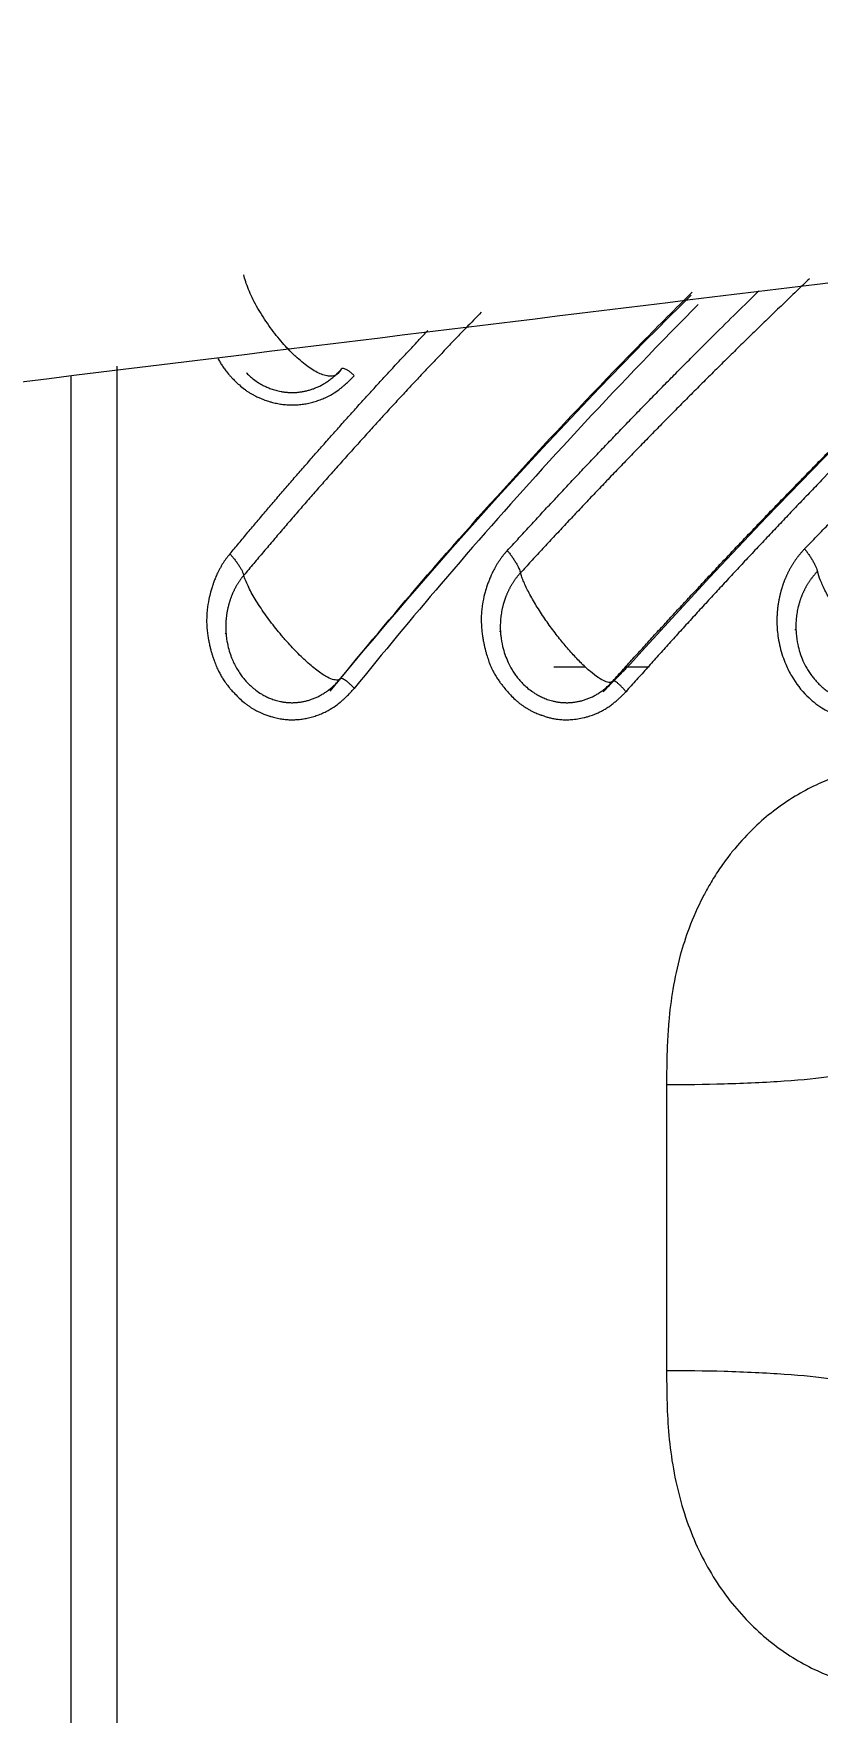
# Model space of a CAD drawing. Extents: x 19821 to 22981, y -91 to 2224.
# Drawn here: x 20824.92 to 20833.69, y 1965.55 to 1984.32 of the extents above; entities that cross this region are included whole.
import ezdxf

# ---------------------------------------------------------------- set-up
doc = ezdxf.new("R2010")
doc.units = 0
doc.header["$LTSCALE"] = 10
doc.header["$MEASUREMENT"] = 0
doc.header["$PDMODE"] = 3
doc.header["$PDSIZE"] = -10
doc.layers.get('0').update_dxf_attribs({"linetype": 'CONTINUOUS'})
doc.layers.get('DEFPOINTS').update_dxf_attribs({"linetype": 'CONTINUOUS'})
doc.layers.add('1', color=7, linetype='CONTINUOUS')
doc.styles.add('Daelim Dimension', font='NanumGothic.ttf')
doc.dimstyles.new('DEFAULT', dxfattribs={"dimscale": 2, "dimtxt": 2, "dimasz": 2, "dimexe": 0, "dimexo": 2, "dimgap": 1, "dimtad": 1, "dimdec": 1, "dimzin": 9, "dimdsep": 46, "dimtxsty": 'Daelim Dimension', "dimcen": 0.5, "dimclrd": 5, "dimclre": 5, "dimclrt": 256, "dimadec": 1, "dimazin": 0, "dimtfac": 1, "dimtdec": 1, "dimtix": 1, "dimtmove": 0, "dimatfit": 3, "dimfxl": 1, "dimtolj": 1, "dimtzin": 1, "dimlwd": 9, "dimlwe": 9, "dimarcsym": 0})

# ---------------------------------------------------------------- blocks, each defined once
blk = doc.blocks.new('*D25')
at = {"color": 5, "lineweight": 9, "ltscale": 0.5, "transparency": 16777216}
for p, q in [((20801.841, 2058.171), (21052.188, 2058.171)), ((21050.188, 1508.729), (21050.188, 2050.171)), ((20694.341, 1500.729), (21052.188, 1500.729))]:
    blk.add_line(p, q, dxfattribs=at)
at = {"color": 5, "ltscale": 0.5, "transparency": 16777216}
for points in [[(21048.854, 2050.171), (21051.521, 2050.171), (21050.188, 2058.171)], [(21048.854, 1508.729), (21051.521, 1508.729), (21050.188, 1500.729)]]:
    blk.add_solid(points, dxfattribs=at)
at = {"layer": 'DEFPOINTS', "color": 0, "ltscale": 0.5, "transparency": 16777216}
for p in [(20797.841, 2058.171), (21050.188, 2058.171), (20690.341, 1500.729)]:
    blk.add_point(p, dxfattribs=at)
at = {"color": 7, "ltscale": 0.5, "transparency": 16777216, "insert": (21037.415, 1779.45), "char_height": 20, "attachment_point": 5, "rotation": 90, "style": 'Daelim Dimension'}
blk.add_mtext('\\A1;557', dxfattribs=at)
blk = doc.blocks.new('*D26')
at = {"color": 5, "lineweight": 9, "ltscale": 0.5, "transparency": 16777216}
for p, q in [((20801.841, 2058.171), (20957.717, 2058.171)), ((20955.717, 2050.171), (20955.717, 1636.221)), ((20694.341, 1628.221), (20957.717, 1628.221))]:
    blk.add_line(p, q, dxfattribs=at)
at = {"color": 5, "ltscale": 0.5, "transparency": 16777216}
for points in [[(20954.383, 2050.171), (20957.05, 2050.171), (20955.717, 2058.171)], [(20954.383, 1636.221), (20957.05, 1636.221), (20955.717, 1628.221)]]:
    blk.add_solid(points, dxfattribs=at)
at = {"layer": 'DEFPOINTS', "color": 0, "ltscale": 0.5, "transparency": 16777216}
for p in [(20797.841, 2058.171), (20690.341, 1628.221), (20955.717, 1628.221)]:
    blk.add_point(p, dxfattribs=at)
at = {"color": 7, "ltscale": 0.5, "transparency": 16777216, "insert": (20942.815, 1843.196), "char_height": 20, "attachment_point": 5, "rotation": 90, "style": 'Daelim Dimension'}
blk.add_mtext('\\A1;430', dxfattribs=at)

msp = doc.modelspace()

# ---------------------------------------------------------------- linework, layer by layer
at = {"layer": '1', "color": 7, "linetype": 'Continuous', "lineweight": 18}
msp.add_line((20825.341, 1980.493), (20825.341, 1901.971), dxfattribs=at)
at = {"layer": '1', "color": 7, "linetype": 'Continuous', "lineweight": 13}
for p, q in [((20830.741, 1977.238), (20831.094, 1977.238)), ((20831.541, 1977.238), (20831.807, 1977.238)), ((20832.002, 1972.566), (20832.002, 1969.375))]:
    msp.add_line(p, q, dxfattribs=at)
at = {"layer": '1', "color": 7, "linetype": 'Continuous', "lineweight": 18}
for points, knots in [([(20795.951, 1976.886), (20797.446, 1977.069), (20801.909, 1977.617), (20809.396, 1978.536), (20818.431, 1979.646), (20826.998, 1980.698), (20835.017, 1981.682), (20841.558, 1982.485), (20847.145, 1983.171), (20852.267, 1983.8), (20858.031, 1984.508), (20863.602, 1985.192), (20868.925, 1985.846), (20873.936, 1986.461), (20879.373, 1987.128), (20885.29, 1987.855), (20891.749, 1988.648), (20898.797, 1989.513), (20906.069, 1990.406), (20913.285, 1991.292), (20920.166, 1992.137), (20926.682, 1992.937), (20932.036, 1993.595), (20936.108, 1994.095), (20938.879, 1994.435), (20940.05, 1994.579), (20940.215, 1994.599), (20940.213, 1994.599)], [0, 0, 0, 0, 0.025227, 0.073948, 0.118237, 0.162192, 0.201496, 0.237471, 0.26043, 0.286698, 0.316836, 0.351615, 0.377156, 0.40542, 0.43681, 0.471793, 0.510921, 0.554779, 0.603884, 0.6512, 0.702497, 0.757731, 0.816881, 0.867044, 0.919814, 0.975343, 1, 1, 1, 1]), ([(20831.4, 1977.08), (20831.42, 1977.102), (20831.46, 1977.147), (20831.521, 1977.213), (20831.581, 1977.28), (20831.641, 1977.347), (20831.701, 1977.413), (20831.762, 1977.479), (20831.822, 1977.546), (20831.883, 1977.612), (20831.943, 1977.678), (20832.004, 1977.744), (20832.064, 1977.81), (20832.125, 1977.875), (20832.186, 1977.941), (20832.247, 1978.007), (20832.308, 1978.072), (20832.369, 1978.137), (20832.43, 1978.203), (20832.491, 1978.268), (20832.552, 1978.333), (20832.613, 1978.398), (20832.674, 1978.463), (20832.735, 1978.527), (20832.796, 1978.592), (20832.858, 1978.657), (20832.919, 1978.721), (20832.98, 1978.785), (20833.042, 1978.849), (20833.103, 1978.914), (20833.165, 1978.978), (20833.227, 1979.042), (20833.288, 1979.105), (20833.35, 1979.169), (20833.412, 1979.233), (20833.474, 1979.296), (20833.535, 1979.359), (20833.597, 1979.423), (20833.659, 1979.486), (20833.721, 1979.549), (20833.783, 1979.612), (20833.845, 1979.675), (20833.907, 1979.738), (20833.969, 1979.8), (20834.032, 1979.863), (20834.094, 1979.925), (20834.156, 1979.987), (20834.218, 1980.05), (20834.281, 1980.112), (20834.343, 1980.174), (20834.406, 1980.236), (20834.468, 1980.297), (20834.531, 1980.359), (20834.593, 1980.42), (20834.656, 1980.482), (20834.718, 1980.543), (20834.781, 1980.604), (20834.844, 1980.666), (20834.907, 1980.727), (20834.969, 1980.787), (20835.032, 1980.848), (20835.095, 1980.909), (20835.158, 1980.969), (20835.221, 1981.03), (20835.284, 1981.09), (20835.347, 1981.15), (20835.41, 1981.21), (20835.473, 1981.27), (20835.536, 1981.33), (20835.599, 1981.39), (20835.662, 1981.45), (20835.725, 1981.509), (20835.789, 1981.568), (20835.852, 1981.628), (20835.915, 1981.687), (20835.979, 1981.746), (20836.03, 1981.793), (20836.059, 1981.821), (20836.068, 1981.829)], [0, 0, 0, 0, 0.013164, 0.026329, 0.039497, 0.052667, 0.06584, 0.079014, 0.092191, 0.105371, 0.118552, 0.131736, 0.144922, 0.158111, 0.171302, 0.184496, 0.197692, 0.21089, 0.224091, 0.237294, 0.2505, 0.263709, 0.27692, 0.290133, 0.303349, 0.316568, 0.32979, 0.343014, 0.35624, 0.36947, 0.382702, 0.395937, 0.409174, 0.422414, 0.435657, 0.448903, 0.462151, 0.475403, 0.488657, 0.501914, 0.515173, 0.528436, 0.541701, 0.554969, 0.56824, 0.581514, 0.594791, 0.60807, 0.621353, 0.634638, 0.647927, 0.661218, 0.674512, 0.68781, 0.70111, 0.714413, 0.727719, 0.741028, 0.75434, 0.767655, 0.780973, 0.794294, 0.807618, 0.820945, 0.834275, 0.847608, 0.860944, 0.874283, 0.887625, 0.90097, 0.914318, 0.92767, 0.941024, 0.954382, 0.967743, 0.981106, 0.994474, 1, 1, 1, 1]), ([(20836.319, 1981.875), (20836.304, 1981.861), (20836.183, 1981.747), (20835.862, 1981.444), (20835.366, 1980.966), (20834.797, 1980.406), (20834.256, 1979.862), (20833.859, 1979.455), (20833.597, 1979.182), (20833.46, 1979.039), (20833.324, 1978.897), (20833.19, 1978.755), (20833.056, 1978.613), (20832.924, 1978.472), (20832.793, 1978.332), (20832.663, 1978.192), (20832.535, 1978.053), (20832.407, 1977.915), (20832.281, 1977.777), (20832.156, 1977.639), (20832.032, 1977.503), (20831.909, 1977.366), (20831.788, 1977.231), (20831.667, 1977.096), (20831.587, 1977.007), (20831.548, 1976.962)], [0, 0, 0, 0, 0.009228, 0.075189, 0.198777, 0.316923, 0.429627, 0.536891, 0.565834, 0.594565, 0.623082, 0.651387, 0.679479, 0.707358, 0.735025, 0.762479, 0.78972, 0.816749, 0.843565, 0.870168, 0.896559, 0.922738, 0.948704, 0.974458, 1, 1, 1, 1]), ([(20831.599, 1977.274), (20832.947, 1978.77), (20834.447, 1980.305), (20835.971, 1981.717), (20836.115, 1981.849)], [0, 0, 0, 0, 0.905535, 1, 1, 1, 1]), ([(20830.221, 1978.538), (20830.24, 1978.559), (20830.279, 1978.601), (20830.337, 1978.665), (20830.395, 1978.728), (20830.454, 1978.792), (20830.513, 1978.856), (20830.572, 1978.92), (20830.631, 1978.984), (20830.691, 1979.048), (20830.751, 1979.112), (20830.811, 1979.177), (20830.871, 1979.241), (20830.932, 1979.306), (20830.993, 1979.37), (20831.054, 1979.435), (20831.116, 1979.5), (20831.178, 1979.565), (20831.24, 1979.631), (20831.302, 1979.696), (20831.365, 1979.761), (20831.427, 1979.827), (20831.491, 1979.892), (20831.554, 1979.958), (20831.618, 1980.024), (20831.682, 1980.09), (20831.746, 1980.156), (20831.81, 1980.222), (20831.875, 1980.288), (20831.94, 1980.354), (20832.005, 1980.42), (20832.071, 1980.487), (20832.136, 1980.553), (20832.203, 1980.62), (20832.269, 1980.686), (20832.335, 1980.753), (20832.55, 1980.967), (20832.782, 1981.197), (20832.994, 1981.402), (20833.034, 1981.442)], [0, 0, 0, 0, 0.020853, 0.041787, 0.0628, 0.083894, 0.105069, 0.126323, 0.147658, 0.169072, 0.190568, 0.212143, 0.233799, 0.255535, 0.277351, 0.299247, 0.321224, 0.343281, 0.365419, 0.387637, 0.409935, 0.432313, 0.454772, 0.477311, 0.499931, 0.52263, 0.545411, 0.568271, 0.591212, 0.614234, 0.637336, 0.660518, 0.68378, 0.707124, 0.730547, 0.754051, 0.777635, 0.957189, 1, 1, 1, 1]), ([(20828.355, 1977.108), (20828.677, 1977.502), (20829.373, 1978.328), (20830.498, 1979.589), (20831.489, 1980.63), (20832.102, 1981.244), (20832.287, 1981.427)], [0, 0, 0, 0, 0.253456, 0.542534, 0.861913, 1, 1, 1, 1]), ([(20832.355, 1981.289), (20832.196, 1981.129), (20831.611, 1980.532), (20830.648, 1979.505), (20829.525, 1978.231), (20828.831, 1977.396), (20828.51, 1976.999)], [0, 0, 0, 0, 0.121069, 0.446755, 0.741542, 1, 1, 1, 1]), ([(20827.12, 1978.501), (20827.137, 1978.522), (20827.17, 1978.562), (20827.221, 1978.623), (20827.271, 1978.683), (20827.322, 1978.744), (20827.373, 1978.804), (20827.424, 1978.865), (20827.476, 1978.926), (20827.527, 1978.986), (20827.579, 1979.047), (20827.631, 1979.108), (20827.683, 1979.169), (20827.735, 1979.229), (20827.787, 1979.29), (20827.84, 1979.351), (20827.893, 1979.411), (20827.946, 1979.472), (20827.999, 1979.533), (20828.052, 1979.594), (20828.105, 1979.654), (20828.159, 1979.715), (20828.213, 1979.776), (20828.266, 1979.836), (20828.321, 1979.897), (20828.375, 1979.958), (20828.429, 1980.019), (20828.484, 1980.079), (20828.538, 1980.14), (20828.593, 1980.201), (20828.648, 1980.261), (20828.704, 1980.322), (20828.759, 1980.383), (20828.815, 1980.443), (20828.87, 1980.504), (20828.926, 1980.565), (20828.982, 1980.625), (20829.039, 1980.686), (20829.095, 1980.746), (20829.152, 1980.807), (20829.209, 1980.867), (20829.265, 1980.928), (20829.307, 1980.972), (20829.329, 1980.996), (20829.333, 1980.999)], [0, 0, 0, 0, 0.023261, 0.046572, 0.069934, 0.093346, 0.11681, 0.140324, 0.163888, 0.187504, 0.21117, 0.234887, 0.258655, 0.282473, 0.306343, 0.330263, 0.354234, 0.378256, 0.402329, 0.426453, 0.450628, 0.474854, 0.49913, 0.523458, 0.547837, 0.572267, 0.596748, 0.621279, 0.645862, 0.670496, 0.695182, 0.719918, 0.744705, 0.769544, 0.794434, 0.819375, 0.844367, 0.86941, 0.894505, 0.919651, 0.944848, 0.970097, 0.995396, 1, 1, 1, 1]), ([(20826.983, 1980.693), (20826.987, 1980.684), (20826.999, 1980.662), (20827.019, 1980.628), (20827.045, 1980.588), (20827.076, 1980.546), (20827.109, 1980.507), (20827.143, 1980.469), (20827.18, 1980.432), (20827.227, 1980.388), (20827.272, 1980.352), (20827.31, 1980.323), (20827.339, 1980.304), (20827.368, 1980.287), (20827.395, 1980.272), (20827.426, 1980.256), (20827.459, 1980.242), (20827.493, 1980.228), (20827.523, 1980.217), (20827.548, 1980.21), (20827.567, 1980.204), (20827.588, 1980.198), (20827.611, 1980.192), (20827.64, 1980.185), (20827.669, 1980.18), (20827.698, 1980.175), (20827.727, 1980.172), (20827.754, 1980.169), (20827.791, 1980.167), (20827.833, 1980.167), (20827.878, 1980.169), (20827.923, 1980.173), (20827.973, 1980.181), (20828.031, 1980.193), (20828.088, 1980.21), (20828.144, 1980.23), (20828.211, 1980.259), (20828.282, 1980.298), (20828.34, 1980.339), (20828.378, 1980.37), (20828.402, 1980.39), (20828.424, 1980.409), (20828.444, 1980.428), (20828.463, 1980.446), (20828.48, 1980.463), (20828.495, 1980.478), (20828.505, 1980.489), (20828.51, 1980.494)], [0, 0, 0, 0, 0.016308, 0.043798, 0.069288, 0.099153, 0.133724, 0.154675, 0.186493, 0.222344, 0.2621, 0.282521, 0.301769, 0.319863, 0.336825, 0.352675, 0.37575, 0.395675, 0.412516, 0.42632, 0.437123, 0.444949, 0.46064, 0.476282, 0.491881, 0.507445, 0.52298, 0.538493, 0.55082, 0.581891, 0.604866, 0.622539, 0.653889, 0.685395, 0.717105, 0.749067, 0.78132, 0.835319, 0.880873, 0.898998, 0.916229, 0.932551, 0.947948, 0.962405, 0.975907, 0.988443, 1, 1, 1, 1]), ([(20827.304, 1980.526), (20827.305, 1980.525), (20827.319, 1980.51), (20827.349, 1980.482), (20827.399, 1980.442), (20827.447, 1980.411), (20827.492, 1980.385), (20827.533, 1980.366), (20827.579, 1980.347), (20827.633, 1980.33), (20827.675, 1980.32), (20827.704, 1980.315), (20827.717, 1980.313), (20827.73, 1980.311), (20827.744, 1980.31), (20827.759, 1980.308), (20827.773, 1980.307), (20827.789, 1980.306), (20827.804, 1980.306), (20827.82, 1980.306), (20827.836, 1980.306), (20827.853, 1980.307), (20827.87, 1980.308), (20827.887, 1980.31), (20827.905, 1980.312), (20827.923, 1980.314), (20827.941, 1980.318), (20827.96, 1980.321), (20827.979, 1980.326), (20827.998, 1980.331), (20828.017, 1980.336), (20828.037, 1980.342), (20828.056, 1980.349), (20828.076, 1980.357), (20828.095, 1980.365), (20828.115, 1980.374), (20828.135, 1980.384), (20828.154, 1980.394), (20828.174, 1980.406), (20828.193, 1980.418), (20828.212, 1980.43), (20828.231, 1980.444), (20828.25, 1980.458), (20828.269, 1980.473), (20828.287, 1980.488), (20828.305, 1980.504), (20828.322, 1980.521), (20828.339, 1980.539), (20828.35, 1980.551), (20828.355, 1980.557)], [0, 0, 0, 0, 0.004422, 0.054524, 0.107635, 0.167161, 0.201077, 0.239071, 0.281302, 0.327863, 0.378812, 0.389392, 0.400285, 0.411492, 0.423015, 0.434854, 0.447009, 0.459482, 0.472272, 0.485381, 0.498809, 0.512556, 0.526623, 0.54101, 0.555718, 0.570746, 0.586095, 0.601765, 0.617755, 0.634065, 0.650694, 0.66764, 0.6849, 0.702473, 0.720357, 0.738548, 0.757043, 0.775837, 0.794923, 0.814293, 0.833944, 0.853867, 0.874052, 0.894487, 0.915161, 0.936061, 0.957178, 0.978496, 1, 1, 1, 1]), ([(20828.355, 1980.557), (20828.347, 1980.538), (20828.324, 1980.506), (20828.272, 1980.485), (20828.229, 1980.487), (20828.209, 1980.491)], [0, 0, 0, 0, 0.360601, 0.726933, 1, 1, 1, 1]), ([(20827.12, 1978.501), (20827.117, 1978.498), (20827.111, 1978.491), (20827.102, 1978.48), (20827.093, 1978.469), (20827.084, 1978.458), (20827.075, 1978.446), (20827.066, 1978.433), (20827.057, 1978.42), (20827.048, 1978.407), (20827.039, 1978.393), (20827.03, 1978.378), (20827.021, 1978.363), (20827.013, 1978.348), (20826.997, 1978.318), (20826.976, 1978.277), (20826.954, 1978.226), (20826.938, 1978.182), (20826.926, 1978.148), (20826.915, 1978.113), (20826.9, 1978.064), (20826.881, 1977.984), (20826.867, 1977.897), (20826.861, 1977.815), (20826.859, 1977.751), (20826.861, 1977.687), (20826.867, 1977.626), (20826.875, 1977.569), (20826.885, 1977.519), (20826.895, 1977.473), (20826.905, 1977.431), (20826.916, 1977.393), (20826.925, 1977.364), (20826.935, 1977.334), (20826.948, 1977.295), (20826.968, 1977.244), (20826.992, 1977.192), (20827.017, 1977.147), (20827.043, 1977.103), (20827.074, 1977.058), (20827.106, 1977.016), (20827.141, 1976.975), (20827.178, 1976.935), (20827.225, 1976.888), (20827.269, 1976.848), (20827.308, 1976.818), (20827.337, 1976.797), (20827.365, 1976.778), (20827.392, 1976.762), (20827.421, 1976.746), (20827.452, 1976.732), (20827.483, 1976.718), (20827.51, 1976.707), (20827.533, 1976.699), (20827.552, 1976.692), (20827.568, 1976.687), (20827.586, 1976.682), (20827.609, 1976.675), (20827.637, 1976.668), (20827.666, 1976.662), (20827.695, 1976.657), (20827.724, 1976.653), (20827.752, 1976.65), (20827.789, 1976.648), (20827.831, 1976.648), (20827.876, 1976.65), (20827.921, 1976.655), (20827.971, 1976.662), (20828.029, 1976.676), (20828.086, 1976.693), (20828.143, 1976.715), (20828.209, 1976.746), (20828.28, 1976.788), (20828.339, 1976.832), (20828.378, 1976.865), (20828.402, 1976.887), (20828.423, 1976.907), (20828.444, 1976.928), (20828.462, 1976.947), (20828.479, 1976.965), (20828.495, 1976.982), (20828.505, 1976.993), (20828.51, 1976.999)], [0, 0, 0, 0, 0.004196, 0.008522, 0.012978, 0.017565, 0.022283, 0.027134, 0.032118, 0.037234, 0.042484, 0.047868, 0.053386, 0.059038, 0.064825, 0.085383, 0.103044, 0.11774, 0.129423, 0.138059, 0.152477, 0.178563, 0.216507, 0.236495, 0.256687, 0.27705, 0.297546, 0.315174, 0.331441, 0.346355, 0.359929, 0.372177, 0.383114, 0.389124, 0.402051, 0.421808, 0.440023, 0.455706, 0.470235, 0.487253, 0.506965, 0.51887, 0.537057, 0.557445, 0.579964, 0.591629, 0.602595, 0.612873, 0.622476, 0.631417, 0.642986, 0.653168, 0.66199, 0.669472, 0.67563, 0.680475, 0.684016, 0.69295, 0.701855, 0.710735, 0.719593, 0.728434, 0.737261, 0.744603, 0.761858, 0.775361, 0.784929, 0.802814, 0.820787, 0.838877, 0.85711, 0.875511, 0.904834, 0.932147, 0.942455, 0.952258, 0.961548, 0.970315, 0.978552, 0.986249, 0.993401, 1, 1, 1, 1]), ([(20830.221, 1978.538), (20830.218, 1978.534), (20830.211, 1978.527), (20830.201, 1978.517), (20830.191, 1978.505), (20830.181, 1978.494), (20830.171, 1978.481), (20830.161, 1978.468), (20830.151, 1978.455), (20830.141, 1978.441), (20830.131, 1978.426), (20830.12, 1978.411), (20830.11, 1978.395), (20830.093, 1978.366), (20830.07, 1978.325), (20830.046, 1978.276), (20830.028, 1978.235), (20830.015, 1978.201), (20830.002, 1978.168), (20829.985, 1978.12), (20829.963, 1978.042), (20829.945, 1977.957), (20829.934, 1977.877), (20829.93, 1977.814), (20829.929, 1977.75), (20829.932, 1977.688), (20829.937, 1977.631), (20829.944, 1977.58), (20829.952, 1977.533), (20829.961, 1977.49), (20829.969, 1977.452), (20829.977, 1977.422), (20829.985, 1977.391), (20829.997, 1977.351), (20830.013, 1977.304), (20830.03, 1977.26), (20830.045, 1977.227), (20830.062, 1977.191), (20830.084, 1977.151), (20830.11, 1977.109), (20830.135, 1977.072), (20830.156, 1977.044), (20830.18, 1977.013), (20830.212, 1976.974), (20830.257, 1976.924), (20830.3, 1976.882), (20830.337, 1976.849), (20830.365, 1976.826), (20830.393, 1976.806), (20830.419, 1976.788), (20830.448, 1976.77), (20830.479, 1976.753), (20830.51, 1976.737), (20830.538, 1976.725), (20830.561, 1976.715), (20830.58, 1976.708), (20830.594, 1976.702), (20830.61, 1976.697), (20830.63, 1976.69), (20830.659, 1976.68), (20830.696, 1976.67), (20830.736, 1976.661), (20830.782, 1976.654), (20830.831, 1976.649), (20830.883, 1976.647), (20830.943, 1976.65), (20831.008, 1976.657), (20831.068, 1976.669), (20831.142, 1976.688), (20831.205, 1976.711), (20831.266, 1976.741), (20831.306, 1976.762), (20831.346, 1976.787), (20831.384, 1976.815), (20831.42, 1976.842), (20831.451, 1976.869), (20831.479, 1976.894), (20831.504, 1976.918), (20831.527, 1976.94), (20831.541, 1976.955), (20831.548, 1976.962)], [0, 0, 0, 0, 0.004378, 0.00891, 0.013599, 0.018444, 0.023447, 0.028609, 0.033929, 0.03941, 0.045051, 0.050853, 0.056816, 0.062942, 0.083163, 0.100509, 0.114909, 0.126311, 0.134677, 0.148987, 0.174713, 0.212082, 0.231911, 0.252009, 0.272342, 0.292874, 0.310584, 0.326964, 0.34202, 0.355761, 0.368198, 0.379344, 0.385059, 0.398192, 0.418661, 0.431262, 0.442758, 0.453156, 0.467908, 0.485245, 0.499374, 0.510048, 0.517334, 0.535916, 0.556558, 0.579194, 0.591166, 0.602355, 0.612773, 0.622435, 0.631354, 0.643616, 0.654299, 0.663434, 0.671048, 0.677159, 0.681783, 0.684929, 0.692095, 0.701291, 0.712502, 0.726326, 0.73869, 0.754554, 0.770389, 0.786218, 0.807946, 0.829777, 0.841682, 0.877255, 0.889952, 0.903488, 0.917886, 0.933171, 0.946546, 0.95905, 0.970667, 0.981375, 0.991158, 1, 1, 1, 1]), ([(20827.139, 1977.341), (20827.143, 1977.33), (20827.155, 1977.301), (20827.178, 1977.253), (20827.209, 1977.2), (20827.241, 1977.151), (20827.273, 1977.109), (20827.308, 1977.069), (20827.349, 1977.028), (20827.398, 1976.986), (20827.445, 1976.952), (20827.49, 1976.925), (20827.53, 1976.904), (20827.576, 1976.884), (20827.629, 1976.866), (20827.671, 1976.855), (20827.699, 1976.849), (20827.712, 1976.847), (20827.726, 1976.845), (20827.74, 1976.843), (20827.754, 1976.842), (20827.769, 1976.841), (20827.784, 1976.84), (20827.799, 1976.839), (20827.815, 1976.839), (20827.832, 1976.839), (20827.849, 1976.84), (20827.866, 1976.841), (20827.883, 1976.843), (20827.901, 1976.845), (20827.919, 1976.847), (20827.938, 1976.851), (20827.956, 1976.855), (20827.975, 1976.859), (20827.995, 1976.864), (20828.014, 1976.87), (20828.033, 1976.877), (20828.053, 1976.884), (20828.073, 1976.892), (20828.093, 1976.901), (20828.113, 1976.911), (20828.133, 1976.921), (20828.152, 1976.933), (20828.172, 1976.945), (20828.192, 1976.958), (20828.211, 1976.971), (20828.23, 1976.986), (20828.249, 1977.001), (20828.268, 1977.017), (20828.286, 1977.034), (20828.304, 1977.051), (20828.322, 1977.07), (20828.339, 1977.089), (20828.35, 1977.102), (20828.355, 1977.108)], [0, 0, 0, 0, 0.022801, 0.064113, 0.10799, 0.146618, 0.181319, 0.214019, 0.253479, 0.295246, 0.342015, 0.368524, 0.398161, 0.431046, 0.467249, 0.506815, 0.515171, 0.523778, 0.532637, 0.541749, 0.551113, 0.560732, 0.570604, 0.580732, 0.591114, 0.601752, 0.612646, 0.623796, 0.635203, 0.646867, 0.658787, 0.670964, 0.683399, 0.69609, 0.709038, 0.722242, 0.735699, 0.749409, 0.76337, 0.777579, 0.792036, 0.806736, 0.821676, 0.83685, 0.852253, 0.86788, 0.883726, 0.899783, 0.91604, 0.932489, 0.949119, 0.965922, 0.982887, 1, 1, 1, 1]), ([(20830.195, 1977.377), (20830.196, 1977.374), (20830.207, 1977.344), (20830.227, 1977.294), (20830.259, 1977.232), (20830.29, 1977.182), (20830.32, 1977.138), (20830.354, 1977.096), (20830.393, 1977.053), (20830.44, 1977.008), (20830.486, 1976.972), (20830.531, 1976.942), (20830.57, 1976.919), (20830.617, 1976.896), (20830.669, 1976.875), (20830.711, 1976.862), (20830.74, 1976.855), (20830.753, 1976.853), (20830.766, 1976.85), (20830.78, 1976.847), (20830.794, 1976.845), (20830.809, 1976.843), (20830.824, 1976.842), (20830.839, 1976.841), (20830.855, 1976.84), (20830.872, 1976.839), (20830.888, 1976.839), (20830.905, 1976.839), (20830.923, 1976.84), (20830.941, 1976.841), (20830.959, 1976.843), (20830.977, 1976.846), (20830.996, 1976.849), (20831.015, 1976.852), (20831.034, 1976.857), (20831.053, 1976.861), (20831.073, 1976.867), (20831.093, 1976.873), (20831.113, 1976.88), (20831.133, 1976.888), (20831.153, 1976.897), (20831.173, 1976.906), (20831.193, 1976.916), (20831.213, 1976.927), (20831.233, 1976.939), (20831.252, 1976.952), (20831.272, 1976.965), (20831.291, 1976.979), (20831.31, 1976.994), (20831.329, 1977.01), (20831.348, 1977.026), (20831.366, 1977.043), (20831.383, 1977.061), (20831.395, 1977.074), (20831.4, 1977.08)], [0, 0, 0, 0, 0.007773, 0.064548, 0.108976, 0.148037, 0.183079, 0.216137, 0.255851, 0.297987, 0.345243, 0.372198, 0.402408, 0.43599, 0.473004, 0.513475, 0.521817, 0.530404, 0.539237, 0.548316, 0.557642, 0.567215, 0.577034, 0.5871, 0.597413, 0.607974, 0.618781, 0.629836, 0.641137, 0.652686, 0.664481, 0.676523, 0.688811, 0.701345, 0.714124, 0.727148, 0.740415, 0.753923, 0.76767, 0.781655, 0.795876, 0.81033, 0.825013, 0.83992, 0.855047, 0.87039, 0.885943, 0.901698, 0.917648, 0.933783, 0.950095, 0.966575, 0.983215, 1, 1, 1, 1]), ([(20833.492, 1977.399), (20833.494, 1977.395), (20833.504, 1977.364), (20833.523, 1977.314), (20833.554, 1977.251), (20833.583, 1977.199), (20833.613, 1977.155), (20833.642, 1977.116), (20833.672, 1977.08), (20833.705, 1977.046), (20833.742, 1977.011), (20833.78, 1976.981), (20833.818, 1976.953), (20833.858, 1976.928), (20833.904, 1976.904), (20833.956, 1976.881), (20833.998, 1976.868), (20834.026, 1976.86), (20834.039, 1976.857), (20834.052, 1976.854), (20834.066, 1976.851), (20834.08, 1976.848), (20834.095, 1976.846), (20834.11, 1976.844), (20834.125, 1976.842), (20834.141, 1976.841), (20834.157, 1976.84), (20834.174, 1976.839), (20834.191, 1976.839), (20834.208, 1976.839), (20834.226, 1976.84), (20834.244, 1976.841), (20834.263, 1976.843), (20834.281, 1976.846), (20834.3, 1976.849), (20834.319, 1976.852), (20834.339, 1976.857), (20834.359, 1976.862), (20834.379, 1976.867), (20834.399, 1976.874), (20834.419, 1976.881), (20834.439, 1976.889), (20834.459, 1976.898), (20834.479, 1976.907), (20834.499, 1976.917), (20834.519, 1976.929), (20834.539, 1976.94), (20834.559, 1976.953), (20834.579, 1976.967), (20834.598, 1976.981), (20834.617, 1976.996), (20834.636, 1977.012), (20834.654, 1977.028), (20834.673, 1977.046), (20834.684, 1977.058), (20834.69, 1977.064)], [0, 0, 0, 0, 0.008873, 0.066001, 0.110462, 0.149544, 0.184613, 0.21778, 0.247543, 0.278238, 0.311243, 0.347442, 0.374513, 0.404853, 0.438575, 0.47573, 0.516329, 0.52467, 0.533253, 0.542081, 0.551152, 0.560467, 0.570026, 0.579828, 0.589874, 0.600163, 0.610696, 0.621472, 0.632491, 0.643753, 0.655257, 0.667003, 0.67899, 0.691219, 0.703688, 0.716397, 0.729346, 0.742531, 0.755952, 0.769606, 0.783493, 0.797611, 0.811956, 0.826525, 0.841314, 0.856317, 0.871532, 0.886952, 0.902572, 0.918382, 0.934374, 0.95054, 0.966874, 0.983365, 1, 1, 1, 1]), ([(20833.333, 1977.268), (20833.353, 1977.222), (20833.417, 1977.095), (20833.547, 1976.924), (20833.725, 1976.781), (20833.894, 1976.697), (20834.056, 1976.654), (20834.166, 1976.647), (20834.227, 1976.649), (20834.245, 1976.65), (20834.264, 1976.652), (20834.283, 1976.654), (20834.303, 1976.656), (20834.323, 1976.659), (20834.343, 1976.663), (20834.364, 1976.667), (20834.385, 1976.672), (20834.406, 1976.678), (20834.428, 1976.684), (20834.45, 1976.691), (20834.472, 1976.698), (20834.494, 1976.707), (20834.516, 1976.716), (20834.539, 1976.726), (20834.561, 1976.737), (20834.584, 1976.748), (20834.607, 1976.761), (20834.63, 1976.775), (20834.653, 1976.789), (20834.676, 1976.804), (20834.699, 1976.821), (20834.722, 1976.838), (20834.744, 1976.857), (20834.767, 1976.876), (20834.789, 1976.897), (20834.812, 1976.918), (20834.826, 1976.933), (20834.833, 1976.941)], [0, 0, 0, 0, 0.083092, 0.236544, 0.350982, 0.451456, 0.539869, 0.617766, 0.62752, 0.637488, 0.647669, 0.658068, 0.668687, 0.679528, 0.690595, 0.70189, 0.713418, 0.725181, 0.737185, 0.749432, 0.761927, 0.774676, 0.787682, 0.800951, 0.814489, 0.828301, 0.842393, 0.85677, 0.87144, 0.886407, 0.90168, 0.917265, 0.933167, 0.949389, 0.965934, 0.982804, 1, 1, 1, 1])]:
    msp.add_open_spline(points, degree=3, knots=knots, dxfattribs=at)
at = {"layer": '1', "color": 7, "linetype": 'Continuous', "lineweight": 13}
for points, knots in [([(20833.545, 1978.558), (20833.567, 1978.582), (20833.613, 1978.629), (20833.681, 1978.699), (20833.75, 1978.771), (20833.82, 1978.842), (20833.89, 1978.915), (20833.961, 1978.987), (20834.033, 1979.06), (20834.105, 1979.134), (20834.178, 1979.208), (20834.251, 1979.283), (20834.325, 1979.358), (20834.4, 1979.434), (20834.476, 1979.51), (20834.552, 1979.586), (20834.628, 1979.663), (20834.706, 1979.741), (20834.784, 1979.818), (20834.862, 1979.897), (20834.942, 1979.976), (20835.021, 1980.055), (20835.102, 1980.134), (20835.183, 1980.214), (20835.265, 1980.295), (20835.444, 1980.47), (20835.737, 1980.756), (20836.163, 1981.166), (20836.581, 1981.561), (20836.857, 1981.819), (20836.973, 1981.927)], [0, 0, 0, 0, 0.019908, 0.039994, 0.060259, 0.080703, 0.101326, 0.122127, 0.143108, 0.164267, 0.185605, 0.207122, 0.228817, 0.250692, 0.272745, 0.294978, 0.317389, 0.339978, 0.362747, 0.385695, 0.408821, 0.432126, 0.45561, 0.479273, 0.503115, 0.527136, 0.635654, 0.759581, 0.898916, 1, 1, 1, 1]), ([(20828.203, 1980.492), (20828.166, 1980.499), (20828.124, 1980.516), (20828.058, 1980.552), (20828.035, 1980.566), (20827.989, 1980.597), (20827.966, 1980.615), (20827.92, 1980.652), (20827.896, 1980.672), (20827.862, 1980.703), (20827.85, 1980.713), (20827.828, 1980.734), (20827.817, 1980.745), (20827.784, 1980.778), (20827.762, 1980.801), (20827.718, 1980.85), (20827.695, 1980.876), (20827.65, 1980.93), (20827.627, 1980.959), (20827.582, 1981.018), (20827.56, 1981.048), (20827.517, 1981.111), (20827.496, 1981.143), (20827.456, 1981.207), (20827.436, 1981.239), (20827.383, 1981.336), (20827.352, 1981.4), (20827.316, 1981.489), (20827.305, 1981.517), (20827.287, 1981.572), (20827.28, 1981.598), (20827.275, 1981.622)], [0, 0, 0, 0, 0.125, 0.125, 0.1875, 0.1875, 0.25, 0.25, 0.3125, 0.3125, 0.34375, 0.34375, 0.375, 0.375, 0.4375, 0.4375, 0.5, 0.5, 0.5625, 0.5625, 0.625, 0.625, 0.6875, 0.6875, 0.75, 0.75, 0.875, 0.875, 0.9375, 0.9375, 1, 1, 1, 1]), ([(20833.598, 1981.577), (20833.556, 1981.537), (20833.463, 1981.448), (20833.32, 1981.31), (20833.168, 1981.164), (20833.018, 1981.019), (20832.87, 1980.874), (20832.723, 1980.73), (20832.578, 1980.587), (20832.435, 1980.445), (20832.293, 1980.303), (20832.153, 1980.162), (20832.015, 1980.022), (20831.878, 1979.883), (20831.743, 1979.745), (20831.61, 1979.608), (20831.478, 1979.471), (20831.348, 1979.336), (20831.22, 1979.202), (20831.094, 1979.068), (20830.969, 1978.936), (20830.845, 1978.805), (20830.724, 1978.675), (20830.604, 1978.545), (20830.486, 1978.418), (20830.407, 1978.332), (20830.369, 1978.29)], [0, 0, 0, 0, 0.038526, 0.085422, 0.131856, 0.177827, 0.223337, 0.268383, 0.312967, 0.357089, 0.400747, 0.443943, 0.486676, 0.528945, 0.570751, 0.612094, 0.652973, 0.693388, 0.73334, 0.772827, 0.811851, 0.85041, 0.888505, 0.926135, 0.9633, 1, 1, 1, 1]), ([(20829.93, 1981.203), (20829.873, 1981.145), (20829.778, 1981.047), (20829.645, 1980.909), (20829.53, 1980.789), (20829.416, 1980.669), (20829.301, 1980.548), (20829.187, 1980.426), (20829.073, 1980.304), (20828.959, 1980.181), (20828.845, 1980.057), (20828.732, 1979.933), (20828.619, 1979.808), (20828.506, 1979.683), (20828.393, 1979.557), (20828.28, 1979.43), (20828.167, 1979.303), (20828.055, 1979.175), (20827.943, 1979.047), (20827.831, 1978.918), (20827.719, 1978.788), (20827.608, 1978.657), (20827.497, 1978.526), (20827.385, 1978.395), (20827.312, 1978.307), (20827.275, 1978.263)], [0, 0, 0, 0, 0.06271, 0.10513, 0.147565, 0.190015, 0.23248, 0.274962, 0.317459, 0.359973, 0.402504, 0.445053, 0.487619, 0.530204, 0.572807, 0.61543, 0.658073, 0.700737, 0.743421, 0.786127, 0.828855, 0.871605, 0.914379, 0.957177, 1, 1, 1, 1]), ([(20828.51, 1980.494), (20828.501, 1980.502), (20828.493, 1980.51), (20828.476, 1980.526), (20828.467, 1980.533), (20828.45, 1980.546), (20828.441, 1980.552), (20828.425, 1980.562), (20828.417, 1980.566), (20828.403, 1980.571), (20828.396, 1980.573), (20828.384, 1980.575), (20828.379, 1980.575), (20828.365, 1980.572), (20828.359, 1980.566), (20828.355, 1980.557)], [0, 0, 0, 0, 0.125, 0.125, 0.25, 0.25, 0.375, 0.375, 0.5, 0.5, 0.625, 0.625, 0.75, 0.75, 1, 1, 1, 1]), ([(20827.12, 1978.501), (20827.128, 1978.493), (20827.137, 1978.483), (20827.154, 1978.463), (20827.162, 1978.453), (20827.18, 1978.431), (20827.188, 1978.42), (20827.204, 1978.397), (20827.212, 1978.386), (20827.227, 1978.363), (20827.233, 1978.352), (20827.245, 1978.331), (20827.251, 1978.321), (20827.265, 1978.292), (20827.271, 1978.276), (20827.275, 1978.263)], [0, 0, 0, 0, 0.125, 0.125, 0.25, 0.25, 0.375, 0.375, 0.5, 0.5, 0.625, 0.625, 0.75, 0.75, 1, 1, 1, 1]), ([(20830.221, 1978.538), (20830.229, 1978.528), (20830.237, 1978.519), (20830.253, 1978.498), (20830.262, 1978.487), (20830.278, 1978.464), (20830.286, 1978.452), (20830.301, 1978.429), (20830.309, 1978.417), (20830.323, 1978.394), (20830.329, 1978.383), (20830.341, 1978.361), (20830.346, 1978.35), (20830.359, 1978.321), (20830.365, 1978.304), (20830.369, 1978.29)], [0, 0, 0, 0, 0.125, 0.125, 0.25, 0.25, 0.375, 0.375, 0.5, 0.5, 0.625, 0.625, 0.75, 0.75, 1, 1, 1, 1]), ([(20833.545, 1978.558), (20833.541, 1978.554), (20833.534, 1978.547), (20833.524, 1978.536), (20833.514, 1978.524), (20833.504, 1978.513), (20833.494, 1978.501), (20833.485, 1978.49), (20833.475, 1978.478), (20833.466, 1978.466), (20833.457, 1978.455), (20833.449, 1978.443), (20833.44, 1978.431), (20833.432, 1978.419), (20833.424, 1978.407), (20833.416, 1978.395), (20833.409, 1978.383), (20833.401, 1978.371), (20833.394, 1978.358), (20833.387, 1978.346), (20833.38, 1978.334), (20833.374, 1978.322), (20833.367, 1978.31), (20833.361, 1978.298), (20833.355, 1978.285), (20833.349, 1978.273), (20833.344, 1978.261), (20833.338, 1978.249), (20833.333, 1978.237), (20833.328, 1978.225), (20833.323, 1978.213), (20833.318, 1978.201), (20833.313, 1978.189), (20833.309, 1978.177), (20833.304, 1978.165), (20833.3, 1978.153), (20833.296, 1978.141), (20833.293, 1978.129), (20833.289, 1978.117), (20833.285, 1978.106), (20833.282, 1978.094), (20833.279, 1978.082), (20833.276, 1978.071), (20833.273, 1978.059), (20833.27, 1978.048), (20833.267, 1978.037), (20833.265, 1978.026), (20833.262, 1978.014), (20833.26, 1978.003), (20833.258, 1977.992), (20833.256, 1977.981), (20833.254, 1977.971), (20833.252, 1977.96), (20833.25, 1977.949), (20833.249, 1977.939), (20833.247, 1977.928), (20833.246, 1977.918), (20833.244, 1977.907), (20833.243, 1977.897), (20833.242, 1977.887), (20833.241, 1977.877), (20833.24, 1977.867), (20833.239, 1977.858), (20833.239, 1977.848), (20833.238, 1977.838), (20833.237, 1977.829), (20833.237, 1977.819), (20833.236, 1977.81), (20833.236, 1977.801), (20833.236, 1977.792), (20833.235, 1977.783), (20833.235, 1977.774), (20833.235, 1977.765), (20833.235, 1977.757), (20833.235, 1977.748), (20833.235, 1977.74), (20833.236, 1977.678), (20833.247, 1977.549), (20833.284, 1977.394), (20833.321, 1977.298), (20833.333, 1977.268)], [0, 0, 0, 0, 0.010971, 0.021902, 0.032791, 0.043637, 0.05444, 0.065197, 0.075909, 0.086574, 0.097191, 0.107758, 0.118276, 0.128743, 0.139157, 0.14952, 0.159829, 0.170084, 0.180284, 0.190429, 0.200517, 0.210548, 0.220522, 0.230437, 0.240293, 0.250089, 0.259825, 0.269499, 0.279111, 0.288661, 0.298148, 0.30757, 0.316928, 0.326221, 0.335448, 0.344609, 0.353702, 0.362727, 0.371683, 0.38057, 0.389387, 0.398134, 0.406809, 0.415413, 0.423945, 0.432403, 0.440789, 0.4491, 0.457338, 0.465501, 0.473588, 0.4816, 0.489536, 0.497396, 0.505179, 0.512884, 0.520513, 0.528064, 0.535536, 0.54293, 0.550246, 0.557482, 0.56464, 0.571717, 0.578715, 0.585634, 0.592472, 0.599229, 0.605907, 0.612503, 0.619019, 0.625453, 0.631807, 0.638079, 0.64427, 0.650379, 0.656407, 0.778892, 0.930119, 1, 1, 1, 1]), ([(20833.545, 1978.558), (20833.553, 1978.549), (20833.56, 1978.538), (20833.576, 1978.517), (20833.584, 1978.506), (20833.6, 1978.483), (20833.608, 1978.471), (20833.623, 1978.447), (20833.63, 1978.435), (20833.644, 1978.411), (20833.65, 1978.4), (20833.661, 1978.377), (20833.666, 1978.367), (20833.679, 1978.337), (20833.685, 1978.32), (20833.688, 1978.306)], [0, 0, 0, 0, 0.125, 0.125, 0.25, 0.25, 0.375, 0.375, 0.5, 0.5, 0.625, 0.625, 0.75, 0.75, 1, 1, 1, 1]), ([(20827.275, 1978.263), (20827.272, 1978.259), (20827.266, 1978.252), (20827.258, 1978.242), (20827.249, 1978.231), (20827.241, 1978.22), (20827.234, 1978.209), (20827.226, 1978.198), (20827.218, 1978.187), (20827.211, 1978.175), (20827.204, 1978.164), (20827.197, 1978.153), (20827.19, 1978.141), (20827.184, 1978.129), (20827.178, 1978.118), (20827.172, 1978.106), (20827.166, 1978.094), (20827.16, 1978.082), (20827.154, 1978.07), (20827.149, 1978.058), (20827.144, 1978.046), (20827.139, 1978.034), (20827.134, 1978.022), (20827.13, 1978.01), (20827.126, 1977.998), (20827.121, 1977.986), (20827.117, 1977.974), (20827.114, 1977.962), (20827.11, 1977.95), (20827.107, 1977.938), (20827.104, 1977.926), (20827.101, 1977.914), (20827.098, 1977.902), (20827.095, 1977.89), (20827.093, 1977.878), (20827.09, 1977.867), (20827.088, 1977.855), (20827.086, 1977.844), (20827.084, 1977.832), (20827.083, 1977.821), (20827.081, 1977.809), (20827.08, 1977.798), (20827.078, 1977.787), (20827.077, 1977.776), (20827.076, 1977.765), (20827.076, 1977.755), (20827.075, 1977.744), (20827.074, 1977.733), (20827.074, 1977.723), (20827.074, 1977.713), (20827.073, 1977.702), (20827.073, 1977.692), (20827.073, 1977.682), (20827.073, 1977.673), (20827.074, 1977.663), (20827.074, 1977.653), (20827.074, 1977.644), (20827.075, 1977.635), (20827.075, 1977.625), (20827.076, 1977.616), (20827.077, 1977.608), (20827.077, 1977.599), (20827.078, 1977.59), (20827.079, 1977.582), (20827.08, 1977.573), (20827.081, 1977.565), (20827.082, 1977.557), (20827.087, 1977.521), (20827.099, 1977.46), (20827.12, 1977.391), (20827.134, 1977.353), (20827.139, 1977.341)], [0, 0, 0, 0, 0.013642, 0.027303, 0.040978, 0.054664, 0.068357, 0.082053, 0.095749, 0.109441, 0.123126, 0.1368, 0.15046, 0.164102, 0.177719, 0.191309, 0.204868, 0.21839, 0.231874, 0.245314, 0.258707, 0.272051, 0.285341, 0.298573, 0.311744, 0.324848, 0.337883, 0.350845, 0.36373, 0.376535, 0.389258, 0.401894, 0.414441, 0.426897, 0.439258, 0.451521, 0.463683, 0.475741, 0.487693, 0.499536, 0.511267, 0.522885, 0.534387, 0.545772, 0.557037, 0.56818, 0.5792, 0.590096, 0.600865, 0.611506, 0.622018, 0.6324, 0.64265, 0.652767, 0.66275, 0.672599, 0.682312, 0.691889, 0.701329, 0.710631, 0.719796, 0.728822, 0.737709, 0.746458, 0.755067, 0.763537, 0.771867, 0.780057, 0.876725, 0.961291, 1, 1, 1, 1]), ([(20828.135, 1977.17), (20828.116, 1977.184), (20828.096, 1977.199), (20828.054, 1977.231), (20828.033, 1977.248), (20827.969, 1977.304), (20827.926, 1977.345), (20827.872, 1977.398), (20827.862, 1977.409), (20827.841, 1977.431), (20827.83, 1977.442), (20827.799, 1977.475), (20827.779, 1977.497), (20827.748, 1977.531), (20827.738, 1977.543), (20827.717, 1977.567), (20827.707, 1977.579), (20827.675, 1977.617), (20827.654, 1977.642), (20827.612, 1977.695), (20827.591, 1977.722), (20827.55, 1977.777), (20827.53, 1977.804), (20827.471, 1977.887), (20827.435, 1977.943), (20827.371, 1978.048), (20827.344, 1978.098), (20827.312, 1978.166), (20827.302, 1978.187), (20827.286, 1978.227), (20827.28, 1978.246), (20827.275, 1978.263)], [0, 0, 0, 0, 0.0625, 0.0625, 0.125, 0.125, 0.25, 0.25, 0.28125, 0.28125, 0.3125, 0.3125, 0.375, 0.375, 0.40625, 0.40625, 0.4375, 0.4375, 0.5, 0.5, 0.5625, 0.5625, 0.625, 0.625, 0.75, 0.75, 0.875, 0.875, 0.9375, 0.9375, 1, 1, 1, 1]), ([(20830.368, 1978.29), (20830.365, 1978.287), (20830.359, 1978.28), (20830.349, 1978.269), (20830.34, 1978.258), (20830.331, 1978.247), (20830.322, 1978.236), (20830.314, 1978.224), (20830.306, 1978.213), (20830.298, 1978.201), (20830.29, 1978.19), (20830.282, 1978.178), (20830.275, 1978.166), (20830.268, 1978.155), (20830.261, 1978.143), (20830.254, 1978.131), (20830.248, 1978.119), (20830.241, 1978.107), (20830.235, 1978.095), (20830.23, 1978.083), (20830.224, 1978.072), (20830.219, 1978.06), (20830.214, 1978.048), (20830.209, 1978.036), (20830.204, 1978.024), (20830.2, 1978.013), (20830.196, 1978.001), (20830.192, 1977.99), (20830.188, 1977.978), (20830.184, 1977.967), (20830.181, 1977.956), (20830.178, 1977.945), (20830.175, 1977.933), (20830.172, 1977.922), (20830.169, 1977.912), (20830.166, 1977.901), (20830.16, 1977.872), (20830.151, 1977.824), (20830.144, 1977.76), (20830.142, 1977.699), (20830.143, 1977.643), (20830.149, 1977.565), (20830.164, 1977.476), (20830.185, 1977.406), (20830.195, 1977.377)], [0, 0, 0, 0, 0.014531, 0.029049, 0.043547, 0.05802, 0.072462, 0.086869, 0.101234, 0.115553, 0.129821, 0.144033, 0.158183, 0.172265, 0.186273, 0.200201, 0.214044, 0.227797, 0.241454, 0.255012, 0.268465, 0.281809, 0.295039, 0.308149, 0.321135, 0.333992, 0.346716, 0.359303, 0.371749, 0.384049, 0.396202, 0.408202, 0.420047, 0.431735, 0.44326, 0.454622, 0.465815, 0.536568, 0.603453, 0.666098, 0.724239, 0.777721, 0.905674, 1, 1, 1, 1]), ([(20831.05, 1977.279), (20831.015, 1977.314), (20830.979, 1977.351), (20830.927, 1977.409), (20830.91, 1977.429), (20830.876, 1977.468), (20830.86, 1977.487), (20830.826, 1977.528), (20830.81, 1977.548), (20830.776, 1977.591), (20830.759, 1977.614), (20830.708, 1977.682), (20830.673, 1977.729), (20830.607, 1977.826), (20830.575, 1977.875), (20830.516, 1977.971), (20830.489, 1978.019), (20830.442, 1978.108), (20830.422, 1978.15), (20830.397, 1978.207), (20830.39, 1978.225), (20830.378, 1978.26), (20830.373, 1978.275), (20830.368, 1978.29)], [0, 0, 0, 0, 0.125, 0.125, 0.1875, 0.1875, 0.25, 0.25, 0.3125, 0.3125, 0.375, 0.375, 0.5, 0.5, 0.625, 0.625, 0.75, 0.75, 0.875, 0.875, 0.9375, 0.9375, 1, 1, 1, 1]), ([(20833.688, 1978.306), (20833.685, 1978.303), (20833.678, 1978.296), (20833.668, 1978.285), (20833.659, 1978.275), (20833.65, 1978.264), (20833.641, 1978.253), (20833.632, 1978.242), (20833.624, 1978.231), (20833.615, 1978.22), (20833.607, 1978.208), (20833.599, 1978.197), (20833.592, 1978.185), (20833.584, 1978.174), (20833.577, 1978.162), (20833.57, 1978.151), (20833.563, 1978.139), (20833.557, 1978.128), (20833.551, 1978.116), (20833.545, 1978.104), (20833.539, 1978.093), (20833.533, 1978.081), (20833.528, 1978.069), (20833.523, 1978.058), (20833.518, 1978.046), (20833.513, 1978.035), (20833.509, 1978.023), (20833.504, 1978.012), (20833.5, 1978.001), (20833.496, 1977.99), (20833.493, 1977.978), (20833.489, 1977.967), (20833.486, 1977.956), (20833.483, 1977.946), (20833.48, 1977.935), (20833.477, 1977.924), (20833.469, 1977.895), (20833.46, 1977.848), (20833.451, 1977.783), (20833.447, 1977.723), (20833.447, 1977.666), (20833.451, 1977.588), (20833.464, 1977.499), (20833.483, 1977.429), (20833.492, 1977.399)], [0, 0, 0, 0, 0.014439, 0.028865, 0.043273, 0.057657, 0.072012, 0.086331, 0.100611, 0.114847, 0.129034, 0.143166, 0.157239, 0.171246, 0.18518, 0.199038, 0.212812, 0.226499, 0.240094, 0.253591, 0.266986, 0.280275, 0.293453, 0.306514, 0.319454, 0.332268, 0.344952, 0.357501, 0.369912, 0.382181, 0.394305, 0.40628, 0.418103, 0.42977, 0.441279, 0.452626, 0.463809, 0.534829, 0.601937, 0.664745, 0.72298, 0.776478, 0.906126, 1, 1, 1, 1]), ([(20834.338, 1977.286), (20834.305, 1977.322), (20834.271, 1977.36), (20834.221, 1977.419), (20834.205, 1977.439), (20834.173, 1977.478), (20834.157, 1977.498), (20834.125, 1977.54), (20834.109, 1977.561), (20834.077, 1977.604), (20834.06, 1977.627), (20834.011, 1977.696), (20833.979, 1977.744), (20833.916, 1977.841), (20833.885, 1977.891), (20833.829, 1977.988), (20833.803, 1978.035), (20833.758, 1978.124), (20833.739, 1978.166), (20833.708, 1978.242), (20833.696, 1978.276), (20833.688, 1978.306)], [0, 0, 0, 0, 0.125, 0.125, 0.1875, 0.1875, 0.25, 0.25, 0.3125, 0.3125, 0.375, 0.375, 0.5, 0.5, 0.625, 0.625, 0.75, 0.75, 0.875, 0.875, 1, 1, 1, 1]), ([(20828.355, 1977.108), (20828.347, 1977.099), (20828.325, 1977.088), (20828.269, 1977.095), (20828.202, 1977.126), (20828.154, 1977.157), (20828.135, 1977.17)], [0, 0, 0, 0, 0.268599, 0.549112, 0.829625, 1, 1, 1, 1]), ([(20831.4, 1977.08), (20831.392, 1977.071), (20831.37, 1977.061), (20831.315, 1977.073), (20831.241, 1977.114), (20831.152, 1977.182), (20831.087, 1977.242), (20831.055, 1977.274)], [0, 0, 0, 0, 0.200734, 0.401898, 0.603062, 0.804226, 1, 1, 1, 1]), ([(20828.355, 1977.108), (20828.359, 1977.112), (20828.365, 1977.113), (20828.379, 1977.109), (20828.384, 1977.107), (20828.396, 1977.1), (20828.403, 1977.096), (20828.418, 1977.086), (20828.425, 1977.08), (20828.441, 1977.066), (20828.45, 1977.059), (20828.467, 1977.043), (20828.476, 1977.034), (20828.493, 1977.017), (20828.501, 1977.008), (20828.51, 1976.999)], [0, 0, 0, 0, 0.25, 0.25, 0.375, 0.375, 0.5, 0.5, 0.625, 0.625, 0.75, 0.75, 0.875, 0.875, 1, 1, 1, 1]), ([(20831.548, 1976.962), (20831.54, 1976.971), (20831.532, 1976.981), (20831.515, 1976.999), (20831.507, 1977.008), (20831.491, 1977.025), (20831.483, 1977.033), (20831.467, 1977.047), (20831.46, 1977.054), (20831.446, 1977.065), (20831.439, 1977.069), (20831.428, 1977.077), (20831.423, 1977.079), (20831.41, 1977.084), (20831.404, 1977.084), (20831.4, 1977.08)], [0, 0, 0, 0, 0.125, 0.125, 0.25, 0.25, 0.375, 0.375, 0.5, 0.5, 0.625, 0.625, 0.75, 0.75, 1, 1, 1, 1]), ([(20834.605, 1976.133), (20834.597, 1976.133), (20834.58, 1976.133), (20834.555, 1976.133), (20834.53, 1976.132), (20834.504, 1976.131), (20834.477, 1976.13), (20834.45, 1976.128), (20834.423, 1976.125), (20834.395, 1976.123), (20834.367, 1976.12), (20834.338, 1976.116), (20834.309, 1976.112), (20834.279, 1976.107), (20834.249, 1976.102), (20834.219, 1976.096), (20834.188, 1976.09), (20834.138, 1976.08), (20834.068, 1976.063), (20833.976, 1976.036), (20833.879, 1976.004), (20833.778, 1975.965), (20833.628, 1975.899), (20833.429, 1975.792), (20833.198, 1975.634), (20832.971, 1975.439), (20832.804, 1975.26), (20832.67, 1975.091), (20832.573, 1974.954), (20832.482, 1974.805), (20832.368, 1974.597), (20832.255, 1974.339), (20832.143, 1973.993), (20832.068, 1973.643), (20832.032, 1973.357), (20832.017, 1973.16), (20832.01, 1973.037), (20832.006, 1972.925), (20832.004, 1972.829), (20832.003, 1972.76), (20832.002, 1972.699), (20832.002, 1972.647), (20832.002, 1972.604), (20832.002, 1972.578), (20832.002, 1972.566)], [0, 0, 0, 0, 0.004929, 0.009959, 0.015089, 0.020319, 0.025649, 0.031079, 0.03661, 0.042241, 0.047972, 0.053801, 0.059731, 0.065761, 0.071891, 0.078121, 0.08445, 0.090879, 0.10876, 0.128001, 0.148611, 0.170595, 0.193966, 0.247721, 0.307336, 0.363631, 0.430314, 0.45593, 0.495057, 0.533276, 0.562324, 0.639844, 0.704536, 0.783982, 0.857337, 0.879113, 0.903931, 0.931798, 0.947571, 0.961587, 0.973839, 0.984326, 0.993046, 1, 1, 1, 1]), ([(20834.115, 1972.719), (20834.062, 1972.699), (20833.874, 1972.657), (20833.344, 1972.603), (20832.663, 1972.572), (20832.208, 1972.566), (20832.002, 1972.566)], [0, 0, 0, 0, 0.243611, 0.502171, 0.760731, 1, 1, 1, 1]), ([(20832.002, 1969.375), (20832.208, 1969.375), (20832.663, 1969.369), (20833.344, 1969.338), (20833.874, 1969.285), (20834.062, 1969.243), (20834.115, 1969.222)], [0, 0, 0, 0, 0.239269, 0.497828, 0.756388, 1, 1, 1, 1])]:
    msp.add_open_spline(points, degree=3, knots=knots, dxfattribs=at)
at = {"layer": '1', "color": 7, "linetype": 'Continuous', "lineweight": 18}
for points, degree in [([(20828.239, 1976.966), (20829.56, 1978.568), (20830.903, 1980.043), (20832.278, 1981.395)], 3), ([(20827.067, 1977.609), (20827.069, 1977.613), (20827.073, 1977.615), (20827.078, 1977.616)], 3), ([(20830.134, 1977.635), (20830.136, 1977.639), (20830.141, 1977.641), (20830.146, 1977.642)], 3), ([(20833.437, 1977.65), (20833.44, 1977.655), (20833.445, 1977.658), (20833.451, 1977.658)], 3), ([(20831.055, 1977.274), (20831.053, 1977.276), (20831.051, 1977.277), (20831.05, 1977.279)], 3), ([(20831.291, 1976.96), (20831.599, 1977.274)], 1), ([(20832.002, 1969.375), (20832.002, 1969.273), (20832.003, 1969.058), (20832.019, 1968.696), (20832.064, 1968.32), (20832.143, 1967.948), (20832.255, 1967.601), (20832.396, 1967.284), (20832.564, 1966.994), (20832.757, 1966.733), (20832.971, 1966.503), (20833.201, 1966.305), (20833.441, 1966.142), (20833.684, 1966.013), (20833.928, 1965.917), (20834.169, 1965.851), (20834.399, 1965.815), (20834.538, 1965.808), (20834.605, 1965.808)], 3)]:
    msp.add_open_spline(points, degree=degree, dxfattribs=at)
msp.add_rational_spline([(20825.858, 1949.971), (20825.858, 1949.971), (20825.858, 1962.576), (20825.858, 1980.602)], [1, 0.585718763863, 0.428880941649, 0.529486533358], degree=3, dxfattribs=at)
at = {"layer": '1', "color": 7, "linetype": 'Continuous', "lineweight": 13}
msp.add_open_spline([(20828.209, 1980.491), (20828.207, 1980.491), (20828.205, 1980.492), (20828.203, 1980.492)], degree=3, dxfattribs=at)

# ---------------------------------------------------------------- dimensions: what is measured, and where the dimension line sits
at = {"color": 5, "ltscale": 0.5}
for base, p1, p2, picture, middle in [((21050.188, 2058.171), (20690.341, 1500.729), (20797.841, 2058.171), '*D25', (21037.415, 1779.45)), ((20955.717, 1628.221), (20797.841, 2058.171), (20690.341, 1628.221), '*D26', (20942.815, 1843.196))]:
    dim = msp.add_linear_dim(base=base, p1=p1, p2=p2, angle=90, dimstyle='DEFAULT', override={"dimtxt": 10, "dimasz": 4, "dimexe": 1, "dimdec": 0, "dimclrt": 7}, dxfattribs=at)
    dim.commit()
    dim.dimension.update_dxf_attribs({"geometry": picture, "text_midpoint": middle})

doc.saveas('drawing.dxf')
